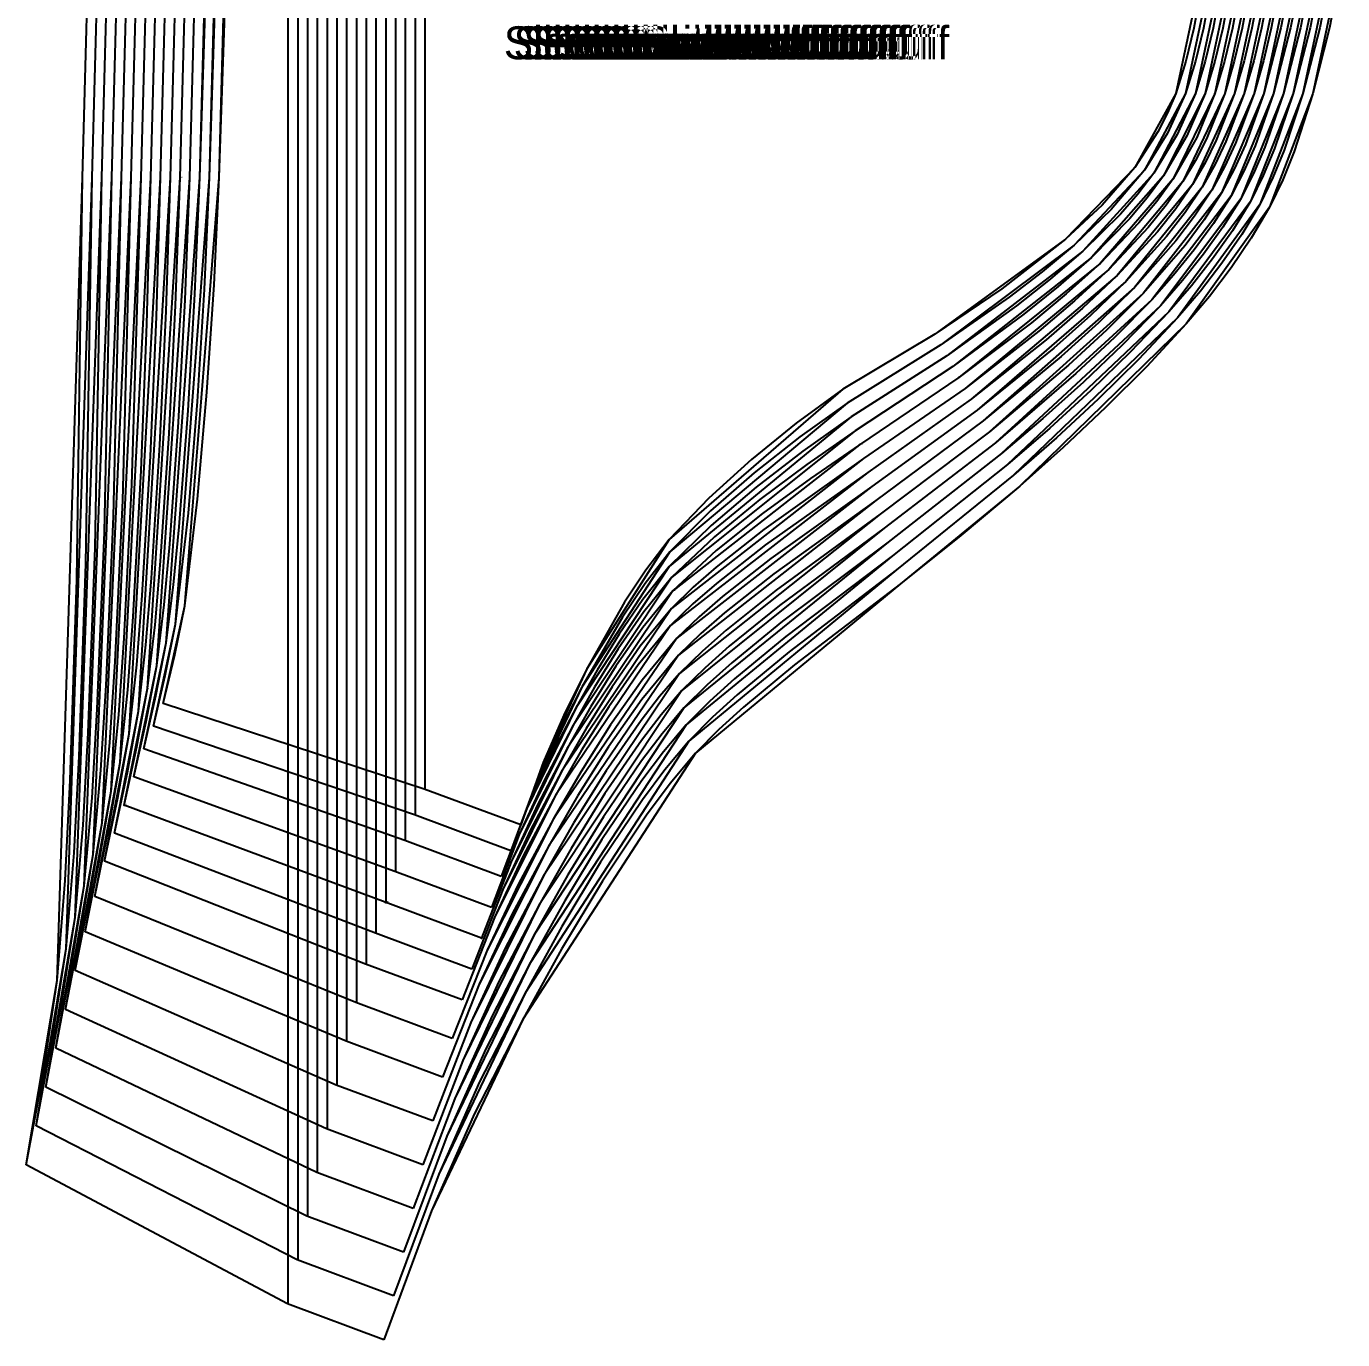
# Model space of a CAD drawing. Extents: x -43 to 1613, y 0 to 910.
# Drawn here: x 261.9 to 517.6, y 47.8 to 303 of the extents above; entities that cross this region are included whole.
import ezdxf

# ---------------------------------------------------------------- set-up
doc = ezdxf.new("R2010")
doc.units = 0

# ---------------------------------------------------------------- blocks, each defined once
blk = doc.blocks.new('GMX1016S18SS1_42')
at = {"layer": '1'}
for points in [[(288.5085, 171.445), (292.669, 190.4111), (299.3949, 273.6216), (301.0205, 333.6697), (299.0622, 397.8225), (292.6588, 476.6692), (288.5085, 495.4499)], [(491.0176, 333.1922), (490.6442, 315.6509), (485.2061, 289.969), (477.2178, 275.6078), (463.7888, 261.6454), (438.366, 243.2228), (420.5478, 232.5091), (386.7735, 203.2788), (370.7689, 178.148), (362.3209, 159.9972), (357.9546, 147.8382)], [(357.9546, 147.8382), (339.2145, 154.8207), (339.2145, 154.8207), (288.5085, 171.445)]]:
    blk.add_lwpolyline(points, dxfattribs=at)
at = {"layer": '8'}
blk.add_line((339.3313, 511.8481), (339.3313, 154.7775), dxfattribs=at)
at = {"layer": '84'}
for points in [[(288.5085, 171.445), (290.7462, 180.8989), (292.669, 190.4111), (295.1912, 211.1223), (296.9921, 231.9198), (298.3739, 252.758), (299.3949, 273.6216), (300.4058, 303.6367), (301.0205, 333.6697), (300.2407, 365.755), (299.0622, 397.8225), (298.0741, 417.5913), (296.7609, 437.3372), (295.0541, 457.0451), (292.6588, 476.6692), (290.7412, 486.09), (288.5085, 495.4499)], [(489.8416, 309.1104), (488.6834, 302.6284), (487.1695, 296.2326), (485.2061, 289.969), (483.5957, 286.1819), (481.7034, 282.5217), (477.2178, 275.6078), (470.883, 268.2774), (463.7888, 261.6454), (451.3834, 252.0316), (438.366, 243.2228), (420.5478, 232.5091), (411.4851, 225.9153), (402.806, 218.8236), (394.5052, 211.3357), (386.7735, 203.2788), (382.2472, 197.3707), (378.14, 191.1503), (370.7689, 178.148), (366.2985, 169.1894), (362.3209, 159.9972), (357.9546, 147.8382)], [(357.9546, 147.8382), (339.2145, 154.8207), (339.2145, 154.8207), (288.5085, 171.445)]]:
    blk.add_lwpolyline(points, dxfattribs=at)
at = {"layer": '85'}
blk.add_lwpolyline([(339.3313, 511.8481), (339.3313, 154.7775)], dxfattribs=at)
at = {"layer": '15'}
blk.add_text('Sleeve with cuff', height=6.401, dxfattribs=at).set_placement((381.249, 296.6085))
blk = doc.blocks.new('GMX1016S18SS1_44')
at = {"layer": '1'}
for points in [[(286.6086, 167.0355), (290.8605, 186.8297), (297.495, 273.6216), (299.1206, 333.6697), (297.1623, 397.8225), (290.8529, 480.2201), (286.6086, 499.8594)], [(492.9175, 333.1922), (492.5442, 315.6509), (487.106, 289.969), (479.0898, 275.0541), (465.4627, 260.472), (439.5445, 241.1121), (421.348, 229.8091), (386.9233, 200.9141), (369.8342, 174.6174), (360.7664, 155.5928), (356.0547, 142.837)], [(356.0547, 142.837), (337.3146, 149.8194), (337.3146, 149.8194), (286.6086, 167.0355)]]:
    blk.add_lwpolyline(points, dxfattribs=at)
at = {"layer": '8'}
blk.add_line((337.4314, 516.8494), (337.4314, 149.7762), dxfattribs=at)
at = {"layer": '84'}
for points in [[(286.6086, 167.0355), (288.8997, 176.9034), (290.8605, 186.8297), (293.3827, 208.4375), (295.1557, 230.1291), (296.5019, 251.8639), (297.495, 273.6216), (298.4882, 303.6393), (299.1206, 333.6697), (298.3205, 365.7524), (297.1623, 397.8225), (296.2022, 418.4777), (294.9245, 439.1127), (293.2456, 459.707), (290.8529, 480.2201), (288.8971, 490.0702), (286.6086, 499.8594)], [(491.7288, 309.1155), (490.5604, 302.636), (489.0466, 296.2403), (487.106, 289.969), (483.5932, 282.2499), (479.0898, 275.0541), (472.6712, 267.4087), (465.4627, 260.472), (459.2422, 255.3056), (452.8262, 250.3806), (439.5445, 241.1121), (421.348, 229.8091), (412.1735, 223.2483), (403.3266, 216.2531), (394.8405, 208.8769), (386.9233, 200.9141), (382.0922, 194.7495), (377.7108, 188.2395), (369.8342, 174.6174), (365.0438, 165.2321), (360.7664, 155.5928), (356.0547, 142.837)], [(356.0547, 142.837), (337.3146, 149.8194), (337.3146, 149.8194), (286.6086, 167.0355)]]:
    blk.add_lwpolyline(points, dxfattribs=at)
at = {"layer": '85'}
blk.add_lwpolyline([(337.4314, 516.8494), (337.4314, 149.7762)], dxfattribs=at)
at = {"layer": '15'}
blk.add_text('Sleeve with cuff', height=6.401, dxfattribs=at).set_placement((379.349, 296.6085))
blk = doc.blocks.new('GMX1016S18SS1_46')
at = {"layer": '1'}
for points in [[(284.7086, 162.6261), (289.0495, 183.2483), (295.5951, 273.6216), (297.2207, 333.6697), (295.2624, 397.8225), (289.047, 483.771), (284.7086, 504.2688)], [(494.8175, 333.1922), (494.4441, 315.6509), (489.0059, 289.969), (480.9617, 274.5004), (467.1365, 259.296), (440.7256, 239.0014), (422.1481, 227.1091), (386.7532, 198.0362), (368.7547, 170.8023), (359.1637, 151.0742), (354.1548, 137.8357)], [(354.1548, 137.8357), (335.4147, 144.8182), (335.4147, 144.8182), (284.7086, 162.6261)]]:
    blk.add_lwpolyline(points, dxfattribs=at)
at = {"layer": '8'}
blk.add_line((335.5315, 521.8507), (335.5315, 144.775), dxfattribs=at)
at = {"layer": '84'}
for points in [[(284.7086, 162.6261), (287.0505, 172.908), (289.0495, 183.2483), (290.4668, 194.4802), (291.5717, 205.7527), (293.3193, 228.341), (294.6273, 250.9724), (295.5951, 273.6216), (296.573, 303.6393), (297.2207, 333.6697), (296.4054, 365.7524), (295.2624, 397.8225), (294.3302, 419.3642), (293.0906, 440.8856), (291.4396, 462.3689), (289.047, 483.771), (287.0505, 494.0504), (284.7086, 504.2688)], [(493.6186, 309.1206), (492.44, 302.6436), (490.9262, 296.2479), (489.0059, 289.969), (485.4855, 281.9756), (480.9617, 274.5004), (477.8325, 270.4212), (474.4619, 266.5375), (467.1365, 259.296), (460.8043, 253.8908), (454.2689, 248.7295), (440.7256, 239.0014), (422.1481, 227.1091), (412.7653, 220.4644), (403.6696, 213.4413), (394.9243, 206.0398), (386.7532, 198.0362), (381.6681, 191.6634), (377.058, 184.9222), (372.7704, 177.9448), (368.7547, 170.8023), (363.6925, 161.0716), (359.1637, 151.0742), (354.1548, 137.8357)], [(354.1548, 137.8357), (335.4147, 144.8182), (335.4147, 144.8182), (284.7086, 162.6261)]]:
    blk.add_lwpolyline(points, dxfattribs=at)
at = {"layer": '85'}
blk.add_lwpolyline([(335.5315, 521.8507), (335.5315, 144.775)], dxfattribs=at)
at = {"layer": '15'}
blk.add_text('Sleeve with cuff', height=6.401, dxfattribs=at).set_placement((377.4491, 296.6085))
blk = doc.blocks.new('GMX1016S18SS1_48')
at = {"layer": '1'}
for points in [[(282.8087, 157.1676), (287.2639, 178.816), (293.6952, 273.6216), (295.3208, 333.6697), (293.3624, 397.8225), (287.2639, 488.1677), (282.8087, 509.7273)], [(496.7174, 333.1922), (496.344, 315.6509), (490.9058, 289.969), (482.8337, 273.9467), (468.8104, 258.1199), (441.9042, 236.8906), (422.9482, 224.4091), (387.3323, 196.0169), (367.9902, 166.9949), (357.66, 145.9586), (352.2549, 131.8362)], [(352.2549, 131.8362), (333.5147, 138.8187), (333.5147, 138.8187), (282.8087, 157.1676)]]:
    blk.add_lwpolyline(points, dxfattribs=at)
at = {"layer": '8'}
blk.add_line((333.6316, 527.8501), (333.6316, 138.7755), dxfattribs=at)
at = {"layer": '84'}
for points in [[(282.8087, 157.1676), (285.2167, 167.9601), (287.2639, 178.816), (288.6914, 190.6042), (289.7861, 202.4279), (291.4981, 226.1261), (292.7782, 249.8649), (293.6952, 273.6216), (295.3208, 333.6697), (293.3624, 397.8225), (292.476, 420.4615), (291.2695, 443.0827), (289.654, 465.6659), (288.6177, 476.9359), (287.2639, 488.1677), (285.2167, 498.978), (282.8087, 509.7273)], [(495.5058, 309.1231), (494.3222, 302.6487), (492.8058, 296.2555), (490.9058, 289.969), (487.3752, 281.7038), (482.8337, 273.9467), (479.6689, 269.7074), (476.2526, 265.6688), (468.8104, 258.1199), (462.3664, 252.4735), (455.7091, 247.0786), (441.9042, 236.8906), (422.9482, 224.4091), (413.5552, 217.8838), (404.3985, 211.0461), (395.5771, 203.8427), (387.3323, 196.0169), (381.8535, 189.2478), (376.903, 182.0622), (372.3005, 174.6174), (367.9902, 166.9949), (362.5393, 156.619), (357.66, 145.9586), (352.2549, 131.8362)], [(352.2549, 131.8362), (333.5147, 138.8187), (333.5147, 138.8187), (282.8087, 157.1676)]]:
    blk.add_lwpolyline(points, dxfattribs=at)
at = {"layer": '85'}
blk.add_lwpolyline([(333.6316, 527.8501), (333.6316, 138.7755)], dxfattribs=at)
at = {"layer": '15'}
blk.add_text('Sleeve with cuff', height=6.401, dxfattribs=at).set_placement((375.5492, 296.6085))
blk = doc.blocks.new('GMX1016S18SS1_50')
at = {"layer": '1'}
for points in [[(280.9088, 151.7092), (285.4783, 174.3837), (291.7953, 273.6216), (293.4208, 333.6697), (291.4625, 397.8225), (285.4833, 492.5645), (280.9088, 515.1857)], [(498.6173, 333.1922), (498.2439, 315.6509), (492.8058, 289.969), (484.7083, 273.3955), (470.4868, 256.9465), (443.0853, 234.7799), (423.7482, 221.709), (387.4694, 193.3296), (367.0224, 162.8217), (356.0877, 140.6957), (350.3549, 125.8367)], [(350.3549, 125.8367), (331.6148, 132.8192), (331.6148, 132.8192), (280.9088, 151.7092)]]:
    blk.add_lwpolyline(points, dxfattribs=at)
at = {"layer": '2'}
for p in [(280.9088, 151.7092), (280.9088, 151.7092), (331.6148, 132.8192), (331.6148, 132.8192), (331.7317, 132.776), (350.3549, 125.8367), (350.3549, 125.8367)]:
    blk.add_point(p, dxfattribs=at)
at = {"layer": '3'}
for p in [(492.8058, 289.969), (291.7953, 273.6216), (484.7083, 273.3955), (470.4868, 256.9465), (443.0853, 234.7799), (423.7482, 221.709), (387.4694, 193.3296), (285.4783, 174.3837), (367.0224, 162.8217), (356.0877, 140.6957)]:
    blk.add_point(p, dxfattribs=at)
at = {"layer": '4'}
blk.add_point((387.4694, 193.3296, -3.998), dxfattribs=at)
at = {"layer": '8'}
blk.add_line((331.7317, 533.8496), (331.7317, 132.776), dxfattribs=at)
at = {"layer": '84'}
for points in [[(280.9088, 151.7092), (283.3828, 163.0147), (285.4783, 174.3837), (286.9134, 186.7256), (288.003, 199.1056), (289.6794, 223.9112), (290.9113, 248.7575), (291.7953, 273.6216), (293.4208, 333.6697), (291.4625, 397.8225), (290.6116, 421.5588), (289.4508, 445.2798), (287.8735, 468.9628), (286.8473, 480.7814), (285.4833, 492.5645), (283.3853, 503.9081), (280.9088, 515.1857)], [(497.3956, 309.1257), (496.2018, 302.6563), (494.6879, 296.2631), (492.8058, 289.969), (489.2676, 281.4321), (484.7083, 273.3955), (481.5079, 268.9962), (478.0433, 264.8001), (470.4868, 256.9465), (463.9311, 251.0613), (457.1543, 245.4301), (443.0853, 234.7799), (423.7482, 221.709), (414.2207, 215.1533), (404.8862, 208.3334), (395.8845, 201.1503), (387.4694, 193.3296), (381.6681, 186.2278), (376.4382, 178.6738), (371.5766, 170.8405), (367.0224, 162.8217), (361.2566, 151.9098), (356.0877, 140.6957), (350.3549, 125.8367)], [(350.3549, 125.8367), (331.6148, 132.8192), (331.6148, 132.8192), (280.9088, 151.7092)]]:
    blk.add_lwpolyline(points, dxfattribs=at)
at = {"layer": '85'}
blk.add_lwpolyline([(331.7317, 533.8496), (331.7317, 132.776)], dxfattribs=at)
at = {"layer": '1'}
for s, p in [('# 11', (492.8058, 289.969)), ('# 2', (291.7953, 273.6216)), ('# 12', (423.7482, 221.709)), ('# 13', (387.4694, 193.3296)), ('# 1', (280.9088, 151.7092)), ('# 15', (331.6148, 132.8192)), ('# 14', (350.3549, 125.8367)), ('# 14', (350.3549, 125.8367))]:
    blk.add_text(s, height=0.25, dxfattribs=at).set_placement(p)
at = {"layer": '15'}
blk.add_text('Sleeve with cuff', height=6.401, dxfattribs=at).set_placement((373.6493, 296.6085))
at = {"layer": '8'}
blk.add_text('# 19', height=0.25, dxfattribs=at).set_placement((331.7317, 132.776))
blk = doc.blocks.new('GMX1016S18SS1_52')
at = {"layer": '1'}
for points in [[(279.0089, 146.2507), (283.6901, 169.9489), (289.8953, 273.6216), (291.5209, 333.6697), (289.5626, 397.8225), (283.7003, 496.9587), (279.0089, 520.6442)], [(500.5172, 333.1922), (500.1438, 315.6509), (494.7057, 289.969), (486.5802, 272.8418), (472.1606, 255.7704), (444.2638, 232.6666), (424.5484, 219.009), (387.2281, 189.9235), (365.8845, 158.2522), (354.4545, 135.2728), (348.455, 119.8373)], [(348.455, 119.8373), (329.7149, 126.8197), (329.7149, 126.8197), (279.0089, 146.2507)]]:
    blk.add_lwpolyline(points, dxfattribs=at)
at = {"layer": '8'}
blk.add_line((329.8318, 539.8491), (329.8318, 126.7765), dxfattribs=at)
at = {"layer": '84'}
for points in [[(279.0089, 146.2507), (281.5464, 158.0668), (283.6901, 169.9489), (285.1328, 182.8445), (286.2149, 195.7807), (287.8557, 221.6938), (289.0444, 247.65), (289.8953, 273.6216), (291.5209, 333.6697), (289.5626, 397.8225), (287.6322, 447.4769), (286.0904, 472.2572), (285.0719, 484.627), (283.7003, 496.9587), (281.554, 508.8332), (279.0089, 520.6442)], [(499.2853, 309.1307), (498.0864, 302.6614), (496.57, 296.2682), (494.7057, 289.969), (491.1573, 281.1577), (489.0034, 276.9235), (486.5802, 272.8418), (483.3443, 268.285), (479.834, 263.9314), (472.1606, 255.7704), (465.4932, 249.6439), (458.5945, 243.7765), (444.2638, 232.6666), (424.5484, 219.009), (405.1732, 205.2702), (395.9022, 197.9245), (391.4598, 194.0357), (387.2281, 189.9235), (381.1778, 182.5524), (375.7194, 174.7114), (370.6419, 166.5783), (365.8845, 158.2522), (359.8596, 146.9213), (354.4545, 135.2728), (348.455, 119.8373)], [(348.455, 119.8373), (329.7149, 126.8197), (329.7149, 126.8197), (279.0089, 146.2507)]]:
    blk.add_lwpolyline(points, dxfattribs=at)
at = {"layer": '85'}
blk.add_lwpolyline([(329.8318, 539.8491), (329.8318, 126.7765)], dxfattribs=at)
at = {"layer": '15'}
blk.add_text('Sleeve with cuff', height=6.401, dxfattribs=at).set_placement((371.7494, 296.6085))
blk = doc.blocks.new('GMX1016S18SS1_54')
at = {"layer": '1'}
for points in [[(277.109, 140.7923), (281.9045, 165.5166), (287.9954, 273.6216), (289.621, 333.6697), (287.6627, 397.8225), (281.9172, 501.3554), (277.109, 526.1026)], [(502.4171, 333.1922), (502.0437, 315.6509), (496.6056, 289.969), (488.4522, 272.2881), (473.8345, 254.5944), (445.4424, 230.5558), (425.3485, 216.309), (387.0605, 186.5834), (364.7822, 153.7209), (352.8365, 129.8652), (346.5551, 113.8378)], [(346.5551, 113.8378), (327.815, 120.8202), (327.815, 120.8202), (277.109, 140.7923)]]:
    blk.add_lwpolyline(points, dxfattribs=at)
at = {"layer": '8'}
blk.add_line((327.9318, 545.8486), (327.9318, 120.7771), dxfattribs=at)
at = {"layer": '84'}
for points in [[(277.109, 140.7923), (279.7125, 153.1214), (281.9045, 165.5166), (283.3574, 178.9659), (284.4293, 192.4559), (286.0371, 219.4789), (287.1801, 246.5426), (287.9954, 273.6216), (289.621, 333.6697), (287.6627, 397.8225), (285.811, 449.674), (284.3048, 475.5541), (283.2964, 488.4751), (281.9172, 501.3554), (279.7201, 513.7633), (277.109, 526.1026)], [(501.1776, 309.1333), (499.9686, 302.6665), (498.4547, 296.2733), (496.6056, 289.969), (493.0471, 280.8834), (490.8881, 276.5095), (488.4522, 272.2881), (485.1807, 267.5713), (481.6221, 263.0602), (473.8345, 254.5944), (467.0553, 248.2292), (460.0372, 242.1256), (445.4424, 230.5558), (425.3485, 216.309), (405.4984, 202.2399), (395.9759, 194.7444), (391.409, 190.7795), (387.0605, 186.5834), (380.7486, 178.9405), (375.0539, 170.7998), (369.7529, 162.3619), (364.7822, 153.7209), (358.4855, 141.9581), (352.8365, 129.8652), (346.5551, 113.8378)], [(346.5551, 113.8378), (327.815, 120.8202), (327.815, 120.8202), (277.109, 140.7923)]]:
    blk.add_lwpolyline(points, dxfattribs=at)
at = {"layer": '85'}
blk.add_lwpolyline([(327.9318, 545.8486), (327.9318, 120.7771)], dxfattribs=at)
at = {"layer": '15'}
blk.add_text('Sleeve with cuff', height=6.401, dxfattribs=at).set_placement((369.8494, 296.6085))
blk = doc.blocks.new('GMX1016S18SS1_56')
at = {"layer": '1'}
for points in [[(275.209, 133.9444), (280.1443, 159.954), (286.0955, 273.6216), (287.7211, 333.6697), (285.7627, 397.8225), (280.1646, 506.8698), (275.209, 532.9505)], [(504.317, 333.1922), (503.9437, 315.6509), (498.5055, 289.969), (490.3242, 271.7343), (475.5084, 253.4184), (446.6235, 228.4451), (426.1486, 213.609), (388.3026, 184.1551), (364.3199, 149.0142), (351.4395, 123.4923), (344.6552, 106.3371)], [(344.6552, 106.3371), (325.9151, 113.3196), (325.9151, 113.3196), (275.209, 133.9444)]]:
    blk.add_lwpolyline(points, dxfattribs=at)
at = {"layer": '8'}
blk.add_line((326.0319, 553.3492), (326.0319, 113.2764), dxfattribs=at)
at = {"layer": '84'}
for points in [[(275.209, 133.9444), (277.8938, 146.9162), (280.1443, 159.954), (281.6073, 174.0993), (282.669, 188.2852), (284.2337, 216.6976), (285.3208, 245.1532), (286.0955, 273.6216), (287.7211, 333.6697), (285.7627, 397.8225), (284.0127, 452.4299), (282.5522, 479.6892), (281.554, 493.2985), (280.1646, 506.8698), (277.9065, 519.9431), (275.209, 532.9505)], [(503.0674, 309.1358), (501.8533, 302.6715), (500.3369, 296.2783), (498.5055, 289.969), (494.9368, 280.6091), (492.7727, 276.0981), (490.3242, 271.7343), (487.0171, 266.8575), (483.4128, 262.1916), (475.5084, 253.4184), (468.6199, 246.8118), (461.4799, 240.4745), (446.6235, 228.4451), (426.1486, 213.609), (406.5499, 199.6364), (397.1341, 192.2196), (392.6104, 188.3004), (388.3026, 184.1551), (381.5208, 175.9789), (375.3917, 167.2743), (369.6793, 158.2548), (364.3199, 149.0142), (357.533, 136.4311), (351.4395, 123.4923), (344.6552, 106.3371)], [(344.6552, 106.3371), (325.9151, 113.3196), (325.9151, 113.3196), (275.209, 133.9444)]]:
    blk.add_lwpolyline(points, dxfattribs=at)
at = {"layer": '85'}
blk.add_lwpolyline([(326.0319, 553.3492), (326.0319, 113.2764)], dxfattribs=at)
at = {"layer": '15'}
blk.add_text('Sleeve with cuff', height=6.401, dxfattribs=at).set_placement((367.9495, 296.6085))
blk = doc.blocks.new('GMX1016S18SS1_58')
at = {"layer": '1'}
for points in [[(273.3091, 127.0966), (278.3866, 154.3939), (284.1956, 273.6216), (285.8212, 333.6697), (283.8628, 397.8225), (278.412, 512.3841), (273.3091, 539.7983)], [(506.217, 333.1922), (505.8436, 315.6509), (500.4054, 289.969), (492.1962, 271.1806), (477.1822, 252.2449), (447.8021, 226.3344), (426.9486, 210.909), (388.5769, 180.8531), (363.3852, 143.8098), (349.8673, 116.9112), (342.7553, 98.8365)], [(342.7553, 98.8365), (324.0152, 105.819), (324.0152, 105.819), (273.3091, 127.0966)]]:
    blk.add_lwpolyline(points, dxfattribs=at)
at = {"layer": '8'}
blk.add_line((324.132, 560.8498), (324.132, 105.7758), dxfattribs=at)
at = {"layer": '84'}
for points in [[(273.3091, 127.0966), (276.0752, 140.711), (278.3866, 154.3939), (279.8598, 169.2326), (280.9114, 184.1145), (282.4354, 213.9188), (284.1956, 273.6216), (285.8212, 333.6697), (283.8628, 397.8225), (282.2118, 455.1858), (280.7971, 483.8243), (279.8115, 498.1245), (278.412, 512.3841), (276.0904, 526.1255), (273.3091, 539.7983)], [(504.9597, 309.1384), (503.7379, 302.6766), (502.2241, 296.2834), (500.4054, 289.969), (496.8266, 280.3348), (494.6574, 275.684), (492.1962, 271.1806), (488.8535, 266.1438), (485.201, 261.3229), (477.1822, 252.2449), (470.182, 245.3996), (462.9201, 238.8261), (447.8021, 226.3344), (426.9486, 210.909), (407.0884, 196.6265), (397.5355, 189.065), (392.9482, 185.0721), (388.5769, 180.8531), (381.4522, 172.2298), (375.0133, 163.0528), (369.0138, 153.5481), (363.3852, 143.8098), (356.263, 130.5484), (349.8673, 116.9112), (342.7553, 98.8365)], [(342.7553, 98.8365), (324.0152, 105.819), (324.0152, 105.819), (273.3091, 127.0966)]]:
    blk.add_lwpolyline(points, dxfattribs=at)
at = {"layer": '85'}
blk.add_lwpolyline([(324.132, 560.8498), (324.132, 105.7758)], dxfattribs=at)
at = {"layer": '15'}
blk.add_text('Sleeve with cuff', height=6.401, dxfattribs=at).set_placement((366.0496, 296.6085))
blk = doc.blocks.new('GMX1016S18SS1_60')
at = {"layer": '1'}
for points in [[(271.4092, 119.5477), (276.6442, 148.2624), (282.2957, 273.6216), (283.9212, 333.6697), (281.9629, 397.8225), (276.6721, 518.4648), (271.4092, 547.3472)], [(508.1169, 333.1922), (507.7435, 315.6509), (502.3054, 289.969), (494.0682, 270.6294), (478.8561, 251.0689), (448.9806, 224.2236), (427.7487, 208.2089), (388.7928, 177.2641), (362.392, 137.9754), (348.2645, 109.4791), (340.8553, 90.3377)], [(340.8553, 90.3377), (322.1152, 97.3201), (322.1152, 97.3201), (271.4092, 119.5477)]]:
    blk.add_lwpolyline(points, dxfattribs=at)
at = {"layer": '8'}
blk.add_line((322.2321, 569.3487), (322.2321, 97.277), dxfattribs=at)
at = {"layer": '84'}
for points in [[(271.4092, 119.5477), (274.2667, 133.8707), (276.6442, 148.2624), (278.13, 163.8682), (279.1714, 179.5171), (280.6447, 210.8556), (282.2957, 273.6216), (283.9212, 333.6697), (281.9629, 397.8225), (280.4211, 458.2262), (279.0546, 488.3862), (278.0818, 503.4458), (276.6721, 518.4648), (274.2845, 532.9429), (271.4092, 547.3472)], [(506.852, 309.1409), (505.6226, 302.6817), (502.3054, 289.969), (498.7189, 280.063), (496.5421, 275.27), (494.0682, 270.6294), (490.69, 265.4326), (486.9917, 260.4542), (478.8561, 251.0689), (471.7441, 243.9823), (464.3628, 237.1751), (448.9806, 224.2236), (427.7487, 208.2089), (407.5862, 193.4846), (397.886, 185.702), (393.2301, 181.5974), (388.7928, 177.2641), (384.9345, 172.7861), (381.3175, 168.1074), (374.5688, 158.3741), (368.2848, 148.2954), (362.392, 137.9754), (354.9422, 123.9241), (348.2645, 109.4791), (340.8553, 90.3377)], [(340.8553, 90.3377), (322.1152, 97.3201), (322.1152, 97.3201), (271.4092, 119.5477)]]:
    blk.add_lwpolyline(points, dxfattribs=at)
at = {"layer": '85'}
blk.add_lwpolyline([(322.2321, 569.3487), (322.2321, 97.277)], dxfattribs=at)
at = {"layer": '15'}
blk.add_text('Sleeve with cuff', height=6.401, dxfattribs=at).set_placement((364.1497, 296.6085))
blk = doc.blocks.new('GMX1016S18SS1_62')
at = {"layer": '1'}
for points in [[(269.5093, 111.9988), (274.8992, 142.1308), (280.3957, 273.6216), (282.0213, 333.6697), (280.063, 397.8225), (274.9347, 524.5431), (269.5093, 554.8961)], [(510.0168, 333.1922), (509.6434, 315.6509), (504.2053, 289.969), (495.9401, 270.0757), (480.5299, 249.8929), (450.1617, 222.1129), (428.5489, 205.5089), (389.2728, 173.9647), (361.5259, 132.3061), (346.7101, 102.1131), (338.9554, 81.8388)], [(338.9554, 81.8388), (320.2153, 88.8213), (320.2153, 88.8213), (269.5093, 111.9988)]]:
    blk.add_lwpolyline(points, dxfattribs=at)
at = {"layer": '8'}
blk.add_line((320.3322, 577.8475), (320.3322, 88.7781), dxfattribs=at)
at = {"layer": '84'}
for points in [[(269.5093, 111.9988), (272.4557, 127.028), (274.8992, 142.1308), (276.3978, 158.5037), (277.4265, 174.9171), (278.8514, 207.7898), (280.3957, 273.6216), (282.0213, 333.6697), (280.063, 397.8225), (278.633, 461.2641), (277.3173, 492.9429), (276.3546, 508.7646), (274.9347, 524.5431), (272.476, 539.7551), (269.5093, 554.8961)], [(508.7443, 309.1434), (507.5098, 302.6868), (504.2053, 289.969), (500.6087, 279.7887), (498.4268, 274.856), (495.9401, 270.0757), (492.5264, 264.7188), (488.7824, 259.5855), (484.7743, 254.6376), (480.5299, 249.8929), (473.3062, 242.5675), (465.8056, 235.5241), (450.1617, 222.1129), (428.5489, 205.5089), (408.2238, 190.4772), (398.4397, 182.5498), (393.7458, 178.3741), (389.2728, 173.9647), (385.2139, 169.2123), (381.4115, 164.2491), (374.3173, 153.9266), (367.7158, 143.2433), (361.5259, 132.3061), (353.7103, 117.4166), (346.7101, 102.1131), (338.9554, 81.8388)], [(338.9554, 81.8388), (320.2153, 88.8213), (320.2153, 88.8213), (269.5093, 111.9988)]]:
    blk.add_lwpolyline(points, dxfattribs=at)
at = {"layer": '85'}
blk.add_lwpolyline([(320.3322, 577.8475), (320.3322, 88.7781)], dxfattribs=at)
at = {"layer": '15'}
blk.add_text('Sleeve with cuff', height=6.401, dxfattribs=at).set_placement((362.2498, 296.6085))
blk = doc.blocks.new('GMX1016S18SS1_64')
at = {"layer": '1'}
for points in [[(267.6094, 104.4499), (273.1567, 135.9993), (278.4958, 273.6216), (280.1214, 333.6697), (278.1631, 397.8225), (273.1974, 530.6213), (267.6094, 562.4449)], [(511.9167, 333.1922), (511.5433, 315.6509), (506.1052, 289.969), (497.8121, 269.522), (482.2038, 248.7194), (451.3403, 220.0022), (429.349, 202.8089), (389.664, 170.6042), (360.614, 126.6013), (345.1352, 94.7293), (337.0555, 73.34)], [(337.0555, 73.34), (318.3154, 80.3225), (318.3154, 80.3225), (267.6094, 104.4499)]]:
    blk.add_lwpolyline(points, dxfattribs=at)
at = {"layer": '8'}
blk.add_line((318.4322, 586.3464), (318.4322, 80.2793), dxfattribs=at)
at = {"layer": '84'}
for points in [[(267.6094, 104.4499), (270.6447, 120.1878), (273.1567, 135.9993), (274.668, 153.1392), (275.684, 170.3198), (277.0632, 204.7241), (278.4958, 273.6216), (280.1214, 333.6697), (278.1631, 397.8225), (276.8448, 464.3044), (275.5774, 497.5022), (274.6274, 514.0834), (273.1974, 530.6213), (270.6701, 546.5699), (267.6094, 562.4449)], [(510.6366, 309.1434), (509.397, 302.6893), (506.1052, 289.969), (502.4984, 279.5143), (500.3115, 274.442), (497.8121, 269.522), (494.3628, 264.0051), (490.5706, 258.7168), (486.5091, 253.6165), (482.2038, 248.7194), (474.8683, 241.1527), (467.2457, 233.8731), (459.3946, 226.822), (451.3403, 220.0022), (429.349, 202.8089), (408.813, 187.4444), (398.9274, 179.3571), (394.1827, 175.0975), (389.664, 170.6042), (385.412, 165.5801), (381.4268, 160.3325), (373.9973, 149.4282), (367.0885, 138.1481), (360.614, 126.6013), (352.4428, 110.8812), (345.1352, 94.7293), (337.0555, 73.34)], [(337.0555, 73.34), (318.3154, 80.3225), (318.3154, 80.3225), (267.6094, 104.4499)]]:
    blk.add_lwpolyline(points, dxfattribs=at)
at = {"layer": '85'}
blk.add_lwpolyline([(318.4322, 586.3464), (318.4322, 80.2793)], dxfattribs=at)
at = {"layer": '15'}
blk.add_text('Sleeve with cuff', height=6.401, dxfattribs=at).set_placement((360.3499, 296.6085))
blk = doc.blocks.new('GMX1016S18SS1_66')
at = {"layer": '1'}
for points in [[(265.7095, 96.9112), (271.4117, 129.8779), (276.5959, 273.6216), (278.2215, 333.6697), (276.2632, 397.8225), (271.46, 536.6944), (265.7095, 569.9837)], [(513.8166, 333.1922), (513.4433, 315.6509), (508.0051, 289.969), (499.6841, 268.9683), (483.8777, 247.5434), (452.5188, 217.8914), (430.149, 200.1089), (390.106, 167.3276), (359.725, 120.9422), (343.5706, 87.3659), (335.1556, 64.8412)], [(335.1556, 64.8412), (316.4155, 71.8236), (316.4155, 71.8236), (265.7095, 96.9112)]]:
    blk.add_lwpolyline(points, dxfattribs=at)
at = {"layer": '8'}
blk.add_line((316.5323, 594.8452), (316.5323, 71.7805), dxfattribs=at)
at = {"layer": '84'}
for points in [[(265.7095, 96.9112), (268.8362, 113.3577), (271.4117, 129.8779), (272.9332, 147.7823), (273.9391, 165.73), (275.27, 201.6634), (276.5959, 273.6216), (278.2215, 333.6697), (276.2632, 397.8225), (275.0541, 467.3397), (273.8374, 502.0564), (272.9027, 519.397), (271.46, 536.6944), (268.8641, 553.3772), (265.7095, 569.9837)], [(512.5289, 309.146), (511.2843, 302.6944), (508.0051, 289.969), (504.3882, 279.24), (502.1961, 274.0279), (499.6841, 268.9683), (496.1992, 263.2939), (492.3613, 257.8456), (488.2439, 252.5929), (483.8777, 247.5434), (476.4304, 239.738), (468.6885, 232.2221), (460.7078, 224.9399), (452.5188, 217.8914), (430.149, 200.1089), (409.4328, 184.4523), (399.4531, 176.2227), (394.6627, 171.892), (390.106, 167.3276), (385.6533, 162.0266), (381.4826, 156.4945), (373.7153, 144.9985), (366.489, 133.1087), (359.725, 120.9422), (351.1932, 104.3788), (343.5706, 87.3659), (335.1556, 64.8412)], [(335.1556, 64.8412), (316.4155, 71.8236), (316.4155, 71.8236), (265.7095, 96.9112)]]:
    blk.add_lwpolyline(points, dxfattribs=at)
at = {"layer": '85'}
blk.add_lwpolyline([(316.5323, 594.8452), (316.5323, 71.7805)], dxfattribs=at)
at = {"layer": '15'}
blk.add_text('Sleeve with cuff', height=6.401, dxfattribs=at).set_placement((358.4499, 296.6085))
blk = doc.blocks.new('GMX1016S18SS1_68')
at = {"layer": '1'}
for points in [[(263.8095, 89.3623), (269.6693, 123.7463), (274.696, 273.6216), (276.3216, 333.6697), (274.3632, 397.8225), (269.7226, 542.7727), (263.8095, 577.5326)], [(515.7166, 333.1922), (515.3432, 315.6509), (509.9051, 289.969), (501.5561, 268.4171), (485.5515, 246.3673), (453.6999, 215.7807), (430.9491, 197.4089), (390.6038, 164.1298), (358.8614, 115.3262), (342.0161, 80.0202), (333.2557, 56.3423)], [(333.2557, 56.3423), (314.5156, 63.3248), (314.5156, 63.3248), (263.8095, 89.3623)]]:
    blk.add_lwpolyline(points, dxfattribs=at)
at = {"layer": '8'}
blk.add_line((314.6324, 603.344), (314.6324, 63.2816), dxfattribs=at)
at = {"layer": '84'}
for points in [[(263.8095, 89.3623), (267.0252, 106.515), (269.6693, 123.7463), (271.2035, 142.4153), (272.1991, 161.13), (273.4819, 198.5976), (274.696, 273.6216), (276.3216, 333.6697), (274.3632, 397.8225), (273.2659, 470.3776), (272.1001, 506.6157), (271.1755, 524.7158), (269.7226, 542.7727), (267.0582, 560.192), (263.8095, 577.5326)], [(514.4212, 309.1485), (513.1715, 302.6969), (509.9051, 289.969), (506.2779, 278.9657), (504.0808, 273.6165), (501.5561, 268.4171), (498.0356, 262.5827), (494.1494, 256.9769), (489.9813, 251.5693), (485.5515, 246.3673), (477.995, 238.3232), (470.1312, 230.5711), (462.0235, 223.0578), (453.6999, 215.7807), (430.9491, 197.4089), (410.0805, 181.4983), (400.0221, 173.1468), (395.1961, 168.7577), (390.6038, 164.1298), (385.9454, 158.5494), (381.5868, 152.7252), (373.469, 140.6297), (365.9226, 128.1227), (358.8614, 115.3262), (349.9613, 97.9069), (342.0161, 80.0202), (333.2557, 56.3423)], [(333.2557, 56.3423), (314.5156, 63.3248), (314.5156, 63.3248), (263.8095, 89.3623)]]:
    blk.add_lwpolyline(points, dxfattribs=at)
at = {"layer": '85'}
blk.add_lwpolyline([(314.6324, 603.344), (314.6324, 63.2816)], dxfattribs=at)
at = {"layer": '15'}
blk.add_text('Sleeve with cuff', height=6.401, dxfattribs=at).set_placement((356.55, 296.6085))
blk = doc.blocks.new('GMX1016S18SS1_70')
at = {"layer": '1'}
for points in [[(261.9096, 81.8135), (267.9243, 117.6148), (272.796, 273.6216), (274.4217, 333.6697), (272.4633, 397.8225), (267.9828, 548.8509), (261.9096, 585.0814)], [(517.6165, 333.1922), (517.2431, 315.6509), (511.805, 289.969), (503.428, 267.8634), (487.2254, 245.1939), (454.8785, 213.6699), (431.7493, 194.7088), (391.9195, 161.8031), (358.394, 110.2056), (340.6039, 72.8752), (331.3558, 47.8435)], [(331.3558, 47.8435), (312.6156, 54.8259), (312.6156, 54.8259), (261.9096, 81.8135)]]:
    blk.add_lwpolyline(points, dxfattribs=at)
at = {"layer": '8'}
blk.add_line((312.7325, 611.8429), (312.7325, 54.7828), dxfattribs=at)
at = {"layer": '84'}
for points in [[(261.9096, 81.8135), (265.2142, 99.6747), (267.9243, 117.6148), (269.4712, 137.0508), (270.4542, 156.5326), (271.6886, 195.5318), (272.796, 273.6216), (274.4217, 333.6697), (272.4633, 397.8225), (271.4753, 473.418), (270.3576, 511.1751), (269.4077, 530.0295), (267.9828, 548.8509), (266.7686, 557.9492), (265.2497, 567.0068), (261.9096, 585.0814)], [(516.316, 309.1511), (515.0612, 302.702), (511.805, 289.969), (508.1677, 278.6914), (505.9655, 273.1999), (503.428, 267.8634), (499.8721, 261.869), (495.9401, 256.1083), (491.7161, 250.5456), (487.2254, 245.1939), (479.5571, 236.9084), (471.5714, 228.9226), (463.3367, 221.1756), (454.8785, 213.6699), (443.4155, 204.0662), (431.7493, 194.7088), (411.16, 178.9583), (401.2261, 170.7084), (396.4559, 166.3726), (391.9195, 161.8031), (386.9995, 155.9027), (382.3945, 149.7457), (373.822, 136.9543), (365.8515, 123.7336), (358.394, 110.2056), (348.9935, 91.788), (340.6039, 72.8752), (331.3558, 47.8435)], [(331.3558, 47.8435), (312.6156, 54.8259), (312.6156, 54.8259), (261.9096, 81.8135)]]:
    blk.add_lwpolyline(points, dxfattribs=at)
at = {"layer": '85'}
blk.add_lwpolyline([(312.7325, 611.8429), (312.7325, 54.7828)], dxfattribs=at)
at = {"layer": '15'}
blk.add_text('Sleeve with cuff', height=6.401, dxfattribs=at).set_placement((354.6501, 296.6085))

msp = doc.modelspace()

# ---------------------------------------------------------------- block references
at = {"layer": '1'}
for name in ['GMX1016S18SS1_70', 'GMX1016S18SS1_68', 'GMX1016S18SS1_66', 'GMX1016S18SS1_64', 'GMX1016S18SS1_62', 'GMX1016S18SS1_60', 'GMX1016S18SS1_58', 'GMX1016S18SS1_56', 'GMX1016S18SS1_54', 'GMX1016S18SS1_52', 'GMX1016S18SS1_50', 'GMX1016S18SS1_48', 'GMX1016S18SS1_46', 'GMX1016S18SS1_44', 'GMX1016S18SS1_42']:
    msp.add_blockref(name, (0, 0), dxfattribs=at)

doc.saveas('drawing.dxf')
